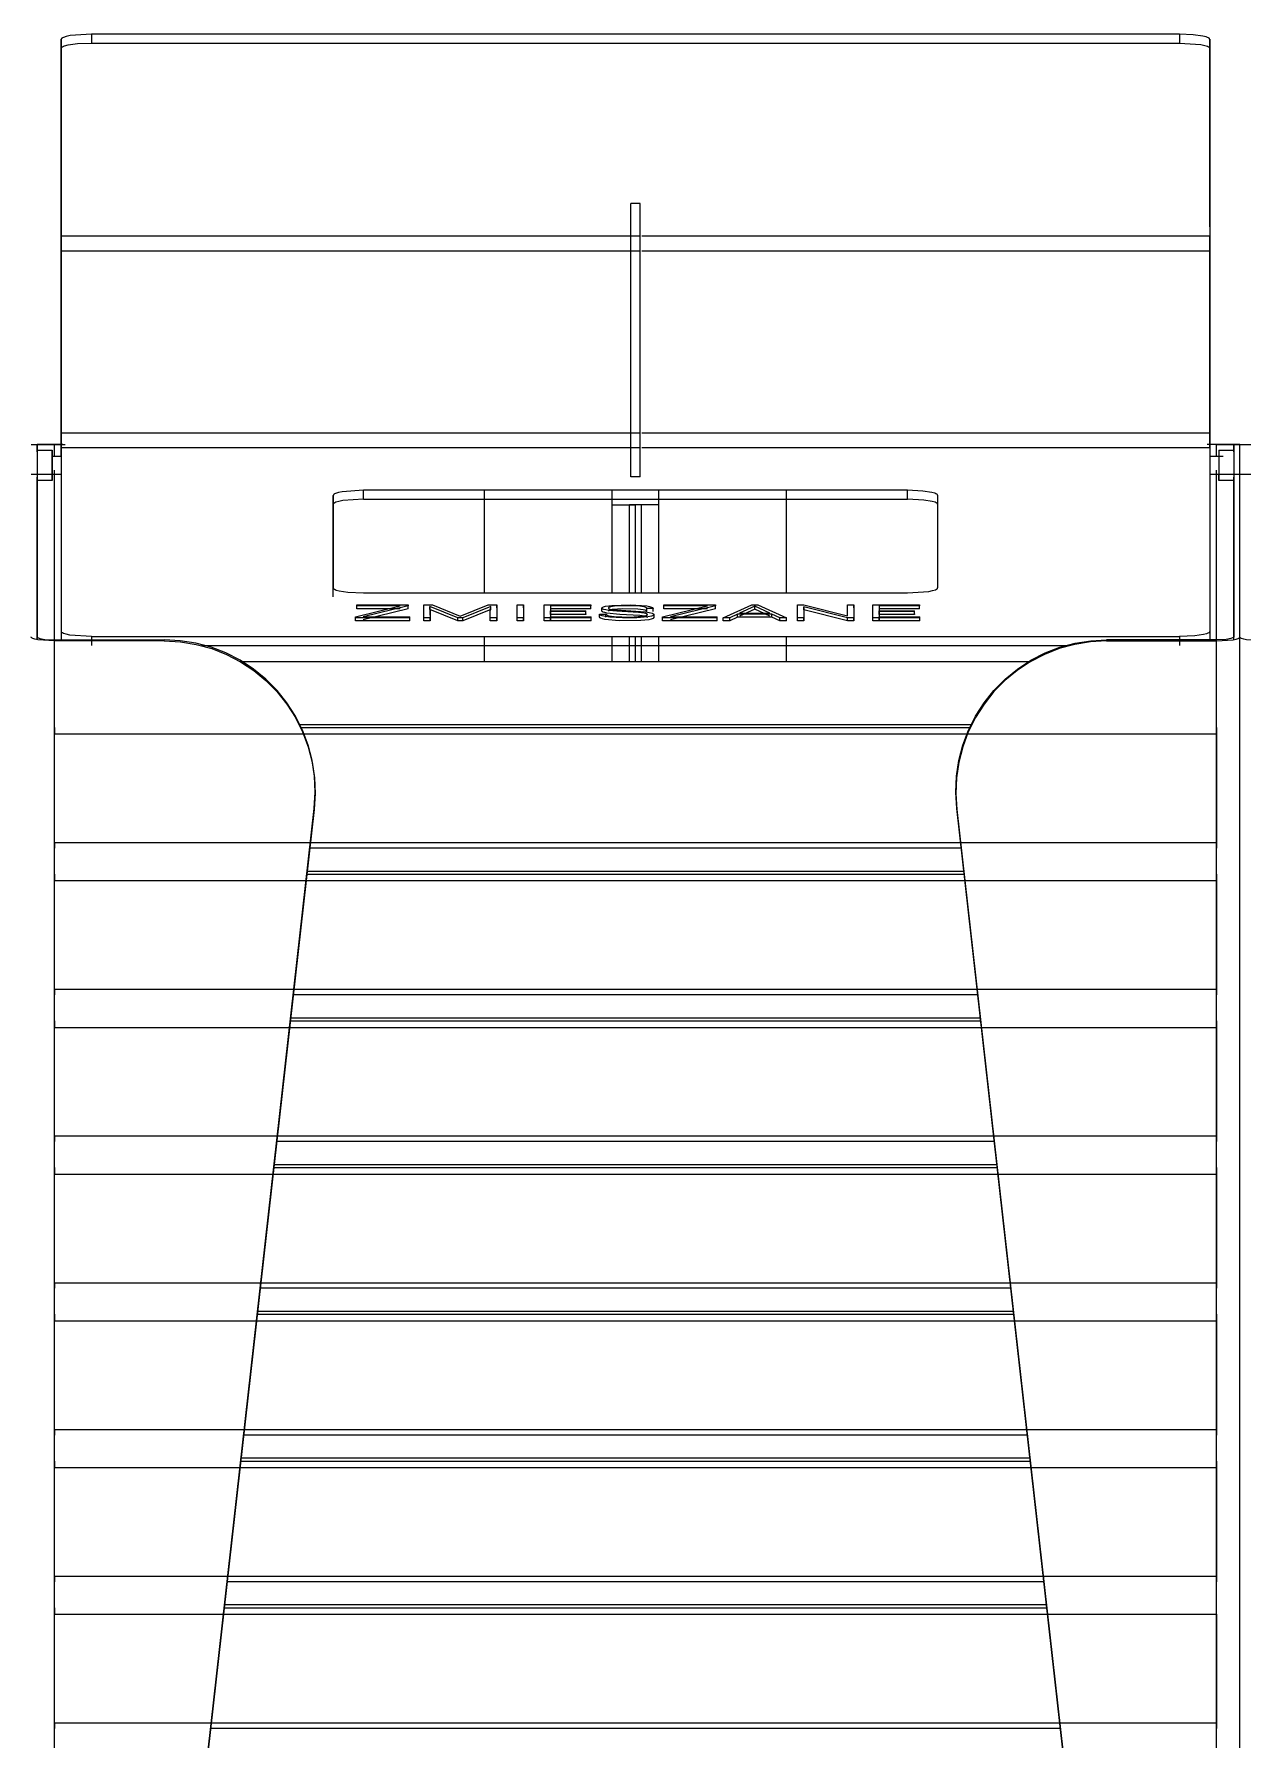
# Model space of a CAD drawing. Header units: millimetres. Extents: x 10366 to 23682, y 24552 to 29690.
# Drawn here: x 22476 to 22876, y 27637 to 28202 of the extents above; entities that cross this region are included whole.
import ezdxf

# ---------------------------------------------------------------- set-up
doc = ezdxf.new("R2010")
doc.units = ezdxf.units.MM
doc.header["$LTSCALE"] = 3
doc.layers.add('DomyÅ›lny', color=7, linetype='Continuous')

msp = doc.modelspace()

# ---------------------------------------------------------------- linework, layer by layer
at = {"layer": 'DomyÅ›lny'}
for p, q in [((22485.1, 28137.79), (22485.1, 28199.84)), ((22485.1, 28199.84), (22485.1, 28196.88)), ((22485.1, 28196.88), (22485.1, 28134.83)), ((22855.1, 28201.53), (22495.1, 28201.53)), ((22495.1, 28201.53), (22495.1, 28198.57)), ((22495.1, 28198.57), (22855.1, 28198.57)), ((22855.1, 28201.53), (22855.1, 28198.57)), ((22865.1, 28137.79), (22865.1, 28199.84)), ((22865.1, 28199.84), (22865.1, 28196.88)), ((22865.1, 28196.88), (22865.1, 28134.83)), ((22676.6, 28145.5), (22673.6, 28145.5)), ((22673.6, 28055.09), (22673.6, 28145.5)), ((22673.6, 28136.03), (22673.6, 28145.5)), ((22676.6, 28055.09), (22676.6, 28145.5)), ((22676.6, 28136.03), (22676.6, 28145.5)), ((22485.1, 28134.83), (22676.6, 28134.83)), ((22677.21, 28134.83), (22865.1, 28134.83)), ((22485.1, 28069.71), (22485.1, 28129.88)), ((22485.1, 28129.88), (22485.1, 28069.71)), ((22485.1, 28129.88), (22676.6, 28129.88)), ((22677.21, 28129.88), (22865.1, 28129.88)), ((22865.1, 28069.71), (22865.1, 28129.88)), ((22865.1, 28129.88), (22865.1, 28069.71)), ((22485.1, 28069.71), (22676.6, 28069.71)), ((22677.21, 28069.71), (22865.1, 28069.71)), ((22475.1, 28065.82), (22477.1, 28065.82)), ((22477.1, 28065.82), (22477.1, 28002.17)), ((22477.1, 28063.33), (22477.1, 28065.82)), ((22477.1, 28063.91), (22482.1, 28063.91)), ((22482.1, 28061.91), (22485.1, 28061.91)), ((22485.62, 28065.82), (22482.86, 28065.82)), ((22482.86, 28061.82), (22482.86, 28065.82)), ((22482.86, 28065.82), (22486.38, 28065.82)), ((22485.1, 28064.76), (22485.1, 28003.95)), ((22485.1, 28064.76), (22676.6, 28064.76)), ((22677.21, 28064.76), (22865.1, 28064.76)), ((22867.34, 28065.82), (22864.26, 28065.82)), ((22865.1, 28064.76), (22865.1, 28003.95)), ((22865.1, 28061.91), (22869.56, 28061.91)), ((22867.34, 28061.82), (22867.34, 28065.82)), ((22868.1, 28063.91), (22873.1, 28063.91)), ((22873.1, 28065.82), (22875.09, 28065.82)), ((22873.1, 28065.82), (22873.1, 28002.17)), ((22873.1, 28063.33), (22873.1, 28065.82)), ((22875.09, 28002.17), (22875.09, 28065.82)), ((22875.09, 28065.82), (22877.1, 28065.82)), ((22875.09, 28002.17), (22875.09, 28065.82)), ((22485.1, 28055.91), (22475.1, 28055.91)), ((22482.1, 28055.91), (22477.1, 28055.91)), ((22482.86, 28000.85), (22482.86, 28057.28)), ((22875.1, 28055.91), (22865.1, 28055.91)), ((22867.34, 28000.85), (22867.34, 28057.28)), ((22873.1, 28055.91), (22868.1, 28055.91)), ((22885.1, 28055.91), (22875.1, 28055.91)), ((22477.1, 28001.29), (22477.1, 28055)), ((22482.1, 28053.91), (22477.1, 28053.91)), ((22765.1, 28050.66), (22585.1, 28050.66)), ((22585.1, 28047.7), (22585.1, 28050.66)), ((22625.1, 28016.7), (22625.1, 28050.66)), ((22667.34, 28045.82), (22667.34, 28050.66)), ((22667.34, 28045.82), (22667.34, 28050.66)), ((22676.6, 28055.09), (22673.6, 28055.09)), ((22682.86, 28045.82), (22682.86, 28050.66)), ((22682.86, 28045.82), (22682.86, 28050.66)), ((22725.1, 28016.7), (22725.1, 28050.66)), ((22765.1, 28047.7), (22765.1, 28050.66)), ((22873.1, 28053.91), (22868.1, 28053.91)), ((22873.1, 28001.29), (22873.1, 28055)), ((22575.1, 28048.96), (22575.1, 28018.4)), ((22575.1, 28046), (22575.1, 28048.96)), ((22575.1, 28015.44), (22575.1, 28046)), ((22585.1, 28047.7), (22765.1, 28047.7)), ((22667.34, 28016.7), (22667.34, 28045.82)), ((22675.1, 28045.82), (22673.1, 28045.82)), ((22673.1, 28016.7), (22673.1, 28045.82)), ((22675.1, 28016.7), (22675.1, 28045.82)), ((22677.1, 28045.82), (22675.1, 28045.82)), ((22675.1, 28016.7), (22675.1, 28045.82)), ((22677.1, 28016.7), (22677.1, 28045.82)), ((22682.86, 28016.7), (22682.86, 28045.82)), ((22775.1, 28018.4), (22775.1, 28048.96)), ((22775.1, 28046), (22775.1, 28048.96)), ((22585.1, 28016.7), (22765.1, 28016.7)), ((22582.44, 28008.78), (22597.27, 28012.43)), ((22582.88, 28012.43), (22582.88, 28012.74)), ((22582.88, 28012.74), (22599.88, 28012.74)), ((22582.88, 28011.75), (22582.88, 28012.74)), ((22597.27, 28012.43), (22582.88, 28012.43)), ((22582.88, 28011.45), (22582.88, 28012.43)), ((22597.27, 28011.45), (22582.88, 28011.45)), ((22599.88, 28012.48), (22585, 28008.81)), ((22599.88, 28011.5), (22585, 28007.82)), ((22599.88, 28012.74), (22599.88, 28012.48)), ((22599.88, 28011.75), (22599.88, 28012.74)), ((22599.88, 28011.5), (22599.88, 28012.48)), ((22605.09, 28008.51), (22605.09, 28012.74)), ((22605.09, 28012.74), (22607.88, 28012.74)), ((22605.09, 28011.75), (22605.09, 28012.74)), ((22605.09, 28007.52), (22605.09, 28011.75)), ((22616.3, 28008.51), (22607.03, 28012.23)), ((22607.03, 28012.23), (22607.2, 28010.36)), ((22607.03, 28011.24), (22607.03, 28012.23)), ((22616.3, 28007.52), (22607.03, 28011.24)), ((22607.03, 28011.24), (22607.2, 28009.38)), ((22607.2, 28010.36), (22607.2, 28008.51)), ((22607.2, 28009.38), (22607.2, 28010.36)), ((22607.88, 28012.74), (22617.11, 28009)), ((22617.11, 28009), (22626.36, 28012.74)), ((22627.24, 28012.24), (22617.93, 28008.51)), ((22627.24, 28011.25), (22617.93, 28007.52)), ((22626.36, 28012.74), (22629.18, 28012.74)), ((22627.06, 28010.35), (22627.24, 28012.24)), ((22627.06, 28009.36), (22627.06, 28010.35)), ((22627.06, 28008.51), (22627.06, 28010.35)), ((22627.24, 28011.25), (22627.24, 28012.24)), ((22629.18, 28012.74), (22629.18, 28008.51)), ((22629.18, 28011.75), (22629.18, 28012.74)), ((22629.18, 28011.75), (22629.18, 28007.52)), ((22635.98, 28011.75), (22635.98, 28012.74)), ((22635.98, 28008.51), (22635.98, 28012.74)), ((22635.98, 28012.74), (22638.09, 28012.74)), ((22635.98, 28007.52), (22635.98, 28011.75)), ((22638.09, 28012.74), (22638.09, 28008.51)), ((22638.09, 28011.75), (22638.09, 28012.74)), ((22638.09, 28011.75), (22638.09, 28007.52)), ((22644.87, 28008.51), (22644.87, 28012.74)), ((22644.87, 28012.74), (22660.34, 28012.74)), ((22644.87, 28011.75), (22644.87, 28012.74)), ((22644.87, 28007.52), (22644.87, 28011.75)), ((22660.34, 28012.43), (22646.98, 28012.43)), ((22646.98, 28012.43), (22646.98, 28010.84)), ((22660.34, 28011.45), (22646.98, 28011.45)), ((22646.98, 28010.84), (22658.67, 28010.84)), ((22646.98, 28009.85), (22646.98, 28010.84)), ((22658.67, 28010.54), (22646.98, 28010.54)), ((22646.98, 28010.54), (22646.98, 28008.81)), ((22646.98, 28009.55), (22646.98, 28010.54)), ((22658.67, 28009.85), (22658.67, 28010.84)), ((22658.67, 28009.55), (22658.67, 28010.54)), ((22660.34, 28012.74), (22660.34, 28012.43)), ((22660.34, 28011.75), (22660.34, 28012.74)), ((22660.34, 28011.45), (22660.34, 28012.43)), ((22664.01, 28010.72), (22664.01, 28011.71)), ((22681, 28011.53), (22678.87, 28011.53)), ((22678.87, 28010.55), (22678.87, 28011.53)), ((22681, 28010.55), (22681, 28011.53)), ((22684.09, 28008.78), (22698.92, 28012.43)), ((22684.53, 28012.43), (22684.53, 28012.74)), ((22684.53, 28012.74), (22701.53, 28012.74)), ((22684.53, 28011.75), (22684.53, 28012.74)), ((22698.92, 28012.43), (22684.53, 28012.43)), ((22684.53, 28011.45), (22684.53, 28012.43)), ((22698.92, 28011.45), (22684.53, 28011.45)), ((22701.53, 28012.48), (22686.65, 28008.81)), ((22701.53, 28011.5), (22686.65, 28007.82)), ((22701.53, 28012.74), (22701.53, 28012.48)), ((22701.53, 28011.75), (22701.53, 28012.74)), ((22701.53, 28011.5), (22701.53, 28012.48)), ((22704.09, 28008.51), (22713.55, 28012.74)), ((22714.55, 28012.3), (22709.53, 28010)), ((22714.55, 28011.32), (22709.53, 28009.01)), ((22713.55, 28012.74), (22715.56, 28012.74)), ((22719.56, 28010), (22714.55, 28012.3)), ((22714.55, 28011.32), (22714.55, 28012.3)), ((22719.56, 28009.01), (22714.55, 28011.32)), ((22715.56, 28012.74), (22725.02, 28008.51)), ((22728.7, 28011.75), (22728.7, 28012.74)), ((22728.7, 28012.74), (22730.82, 28012.74)), ((22728.7, 28008.51), (22728.7, 28012.74)), ((22728.7, 28007.52), (22728.7, 28011.75)), ((22730.82, 28012.74), (22745.21, 28009.11)), ((22745.2, 28008.51), (22730.82, 28012.13)), ((22730.82, 28012.13), (22730.82, 28008.51)), ((22730.82, 28011.14), (22730.82, 28012.13)), ((22745.2, 28007.52), (22730.82, 28011.14)), ((22730.82, 28011.14), (22730.82, 28007.52)), ((22745.21, 28012.74), (22747.31, 28012.74)), ((22745.21, 28009.11), (22745.21, 28012.74)), ((22745.21, 28011.75), (22745.21, 28012.74)), ((22747.31, 28012.74), (22747.31, 28008.51)), ((22747.31, 28011.75), (22747.31, 28012.74)), ((22747.31, 28011.75), (22747.31, 28007.52)), ((22753.66, 28008.51), (22753.66, 28012.74)), ((22753.66, 28012.74), (22769.13, 28012.74)), ((22753.66, 28011.75), (22753.66, 28012.74)), ((22753.66, 28007.52), (22753.66, 28011.75)), ((22769.13, 28012.43), (22755.77, 28012.43)), ((22755.77, 28012.43), (22755.77, 28010.84)), ((22769.13, 28011.45), (22755.77, 28011.45)), ((22755.77, 28010.84), (22767.47, 28010.84)), ((22755.77, 28009.85), (22755.77, 28010.84)), ((22767.47, 28010.54), (22755.77, 28010.54)), ((22755.77, 28010.54), (22755.77, 28008.81)), ((22755.77, 28009.55), (22755.77, 28010.54)), ((22767.47, 28009.85), (22767.47, 28010.84)), ((22767.47, 28009.55), (22767.47, 28010.54)), ((22769.13, 28012.74), (22769.13, 28012.43)), ((22769.13, 28011.75), (22769.13, 28012.74)), ((22769.13, 28011.45), (22769.13, 28012.43)), ((22582.44, 28007.79), (22582.44, 28008.78)), ((22600.43, 28008.51), (22582.44, 28008.51)), ((22582.44, 28007.52), (22582.44, 28008.51)), ((22600.43, 28007.52), (22582.44, 28007.52)), ((22585, 28008.81), (22600.43, 28008.81)), ((22600.43, 28007.82), (22600.43, 28008.81)), ((22600.43, 28007.52), (22600.43, 28008.51)), ((22607.2, 28008.51), (22605.09, 28008.51)), ((22605.09, 28007.52), (22605.09, 28008.51)), ((22607.2, 28007.52), (22605.09, 28007.52)), ((22607.2, 28009.38), (22607.2, 28007.52)), ((22607.2, 28007.52), (22607.2, 28008.51)), ((22617.93, 28008.51), (22616.3, 28008.51)), ((22616.3, 28007.52), (22616.3, 28008.51)), ((22617.93, 28007.52), (22616.3, 28007.52)), ((22617.93, 28007.52), (22617.93, 28008.51)), ((22627.06, 28007.52), (22627.06, 28009.36)), ((22627.06, 28007.52), (22627.06, 28008.51)), ((22629.18, 28008.51), (22627.06, 28008.51)), ((22629.18, 28007.52), (22627.06, 28007.52)), ((22629.18, 28007.52), (22629.18, 28008.51)), ((22635.98, 28007.52), (22635.98, 28008.51)), ((22638.09, 28008.51), (22635.98, 28008.51)), ((22638.09, 28007.52), (22635.98, 28007.52)), ((22638.09, 28007.52), (22638.09, 28008.51)), ((22660.43, 28008.51), (22644.87, 28008.51)), ((22644.87, 28007.52), (22644.87, 28008.51)), ((22660.43, 28007.52), (22644.87, 28007.52)), ((22658.67, 28009.55), (22646.98, 28009.55)), ((22646.98, 28009.55), (22646.98, 28007.82)), ((22646.98, 28008.81), (22660.43, 28008.81)), ((22646.98, 28007.82), (22646.98, 28008.81)), ((22658.67, 28009.85), (22658.67, 28009.55)), ((22660.43, 28007.82), (22660.43, 28008.81)), ((22660.43, 28007.52), (22660.43, 28008.51)), ((22663.22, 28009.72), (22665.34, 28009.72)), ((22663.22, 28008.73), (22663.22, 28009.72)), ((22665.34, 28008.73), (22665.34, 28009.72)), ((22681.15, 28009.55), (22681.15, 28008.57)), ((22684.09, 28007.79), (22684.09, 28008.78)), ((22702.08, 28008.51), (22684.09, 28008.51)), ((22684.09, 28007.52), (22684.09, 28008.51)), ((22702.08, 28007.52), (22684.09, 28007.52)), ((22686.65, 28008.81), (22702.08, 28008.81)), ((22702.08, 28007.82), (22702.08, 28008.81)), ((22702.08, 28007.52), (22702.08, 28008.51)), ((22706.31, 28008.51), (22704.09, 28008.51)), ((22704.09, 28007.52), (22704.09, 28008.51)), ((22706.31, 28007.52), (22704.09, 28007.52)), ((22708.88, 28009.69), (22706.31, 28008.51)), ((22708.88, 28008.71), (22706.31, 28007.52)), ((22706.31, 28007.52), (22706.31, 28008.51)), ((22720.23, 28009.69), (22708.88, 28009.69)), ((22708.88, 28008.71), (22708.88, 28009.69)), ((22720.23, 28008.71), (22708.88, 28008.71)), ((22709.53, 28010), (22719.56, 28010)), ((22722.82, 28008.51), (22720.23, 28009.69)), ((22720.23, 28008.71), (22720.23, 28009.69)), ((22722.82, 28007.52), (22720.23, 28008.71)), ((22725.02, 28008.51), (22722.82, 28008.51)), ((22722.82, 28007.52), (22722.82, 28008.51)), ((22725.02, 28007.52), (22722.82, 28007.52)), ((22725.02, 28007.52), (22725.02, 28008.51)), ((22730.82, 28008.51), (22728.7, 28008.51)), ((22728.7, 28007.52), (22728.7, 28008.51)), ((22730.82, 28007.52), (22728.7, 28007.52)), ((22730.82, 28007.52), (22730.82, 28008.51)), ((22747.31, 28008.51), (22745.2, 28008.51)), ((22745.2, 28007.52), (22745.2, 28008.51)), ((22747.31, 28007.52), (22745.2, 28007.52)), ((22747.31, 28007.52), (22747.31, 28008.51)), ((22769.22, 28008.51), (22753.66, 28008.51)), ((22753.66, 28007.52), (22753.66, 28008.51)), ((22769.22, 28007.52), (22753.66, 28007.52)), ((22767.47, 28009.55), (22755.77, 28009.55)), ((22755.77, 28009.55), (22755.77, 28007.82)), ((22755.77, 28008.81), (22769.22, 28008.81)), ((22755.77, 28007.82), (22755.77, 28008.81)), ((22767.47, 28009.85), (22767.47, 28009.55)), ((22769.22, 28007.82), (22769.22, 28008.81)), ((22769.22, 28007.52), (22769.22, 28008.51)), ((22482.86, 28001.19), (22519.22, 28001.19)), ((22519.18, 28000.85), (22482.86, 28000.85)), ((22482.86, 27292.06), (22482.86, 28000.85)), ((22485.1, 28003.95), (22485.1, 28001)), ((22495.1, 28002.26), (22495.1, 27999.3)), ((22495.1, 28002.26), (22855.1, 28002.26)), ((22531.5, 27999.3), (22818.69, 27999.3)), ((22625.1, 27994.06), (22625.1, 28002.26)), ((22667.34, 27994.06), (22667.34, 28002.26)), ((22673.1, 27994.06), (22673.1, 28002.26)), ((22675.1, 27994.06), (22675.1, 28002.26)), ((22675.1, 27994.06), (22675.1, 28002.26)), ((22677.1, 27994.06), (22677.1, 28002.26)), ((22682.86, 27994.06), (22682.86, 28002.26)), ((22725.1, 27994.06), (22725.1, 28002.26)), ((22867.34, 28001.19), (22830.97, 28001.19)), ((22831.01, 28000.85), (22867.34, 28000.85)), ((22855.1, 28002.26), (22855.1, 27999.3)), ((22865.1, 28003.95), (22865.1, 28001)), ((22867.34, 27292.06), (22867.34, 28000.85)), ((22875.09, 27292.06), (22875.09, 28002.17)), ((22875.09, 27292.06), (22875.09, 28002.17)), ((22544.29, 27994.06), (22805.9, 27994.06)), ((22544.29, 27994.06), (22805.9, 27994.06)), ((22563.79, 27973.24), (22786.4, 27973.24)), ((22563.79, 27973.23), (22786.4, 27973.23)), ((22564.3, 27972.2), (22785.89, 27972.2)), ((22482.85, 27934.15), (22482.85, 27970.07)), ((22482.85, 27970.07), (22867.34, 27970.07)), ((22867.34, 27970.07), (22867.34, 27934.15)), ((22496.1, 27300.94), (22568.81, 27945.47)), ((22568.77, 27945.13), (22496.1, 27300.94)), ((22568.77, 27945.13), (22568.81, 27945.47)), ((22854.09, 27300.94), (22781.38, 27945.47)), ((22781.42, 27945.13), (22781.38, 27945.47)), ((22781.42, 27945.13), (22854.09, 27300.94)), ((22482.85, 27934.15), (22867.34, 27934.15)), ((22782.87, 27932.28), (22567.32, 27932.28)), ((22482.85, 27885.63), (22482.85, 27921.55)), ((22482.85, 27921.55), (22867.34, 27921.55)), ((22566.35, 27923.68), (22783.84, 27923.68)), ((22566.47, 27924.72), (22783.72, 27924.72)), ((22566.47, 27924.71), (22783.72, 27924.71)), ((22867.34, 27921.55), (22867.34, 27885.63)), ((22482.85, 27885.63), (22867.34, 27885.63)), ((22788.34, 27883.76), (22561.85, 27883.76)), ((22560.88, 27875.16), (22789.31, 27875.16)), ((22560.99, 27876.2), (22789.2, 27876.2)), ((22560.99, 27876.19), (22789.2, 27876.19)), ((22482.85, 27837.11), (22482.85, 27873.03)), ((22482.85, 27873.03), (22867.34, 27873.03)), ((22867.34, 27873.03), (22867.34, 27837.11)), ((22482.85, 27837.11), (22867.34, 27837.11)), ((22793.82, 27835.24), (22556.37, 27835.24)), ((22482.85, 27788.59), (22482.85, 27824.51)), ((22482.85, 27824.51), (22867.34, 27824.51)), ((22555.4, 27826.64), (22794.79, 27826.64)), ((22555.52, 27827.68), (22794.67, 27827.68)), ((22555.52, 27827.67), (22794.67, 27827.67)), ((22867.34, 27824.51), (22867.34, 27788.59)), ((22482.85, 27788.59), (22867.34, 27788.59)), ((22799.29, 27786.72), (22550.9, 27786.72)), ((22550.05, 27779.16), (22800.14, 27779.16)), ((22550.05, 27779.15), (22800.14, 27779.15)), ((22482.85, 27740.07), (22482.85, 27775.99)), ((22482.85, 27775.99), (22867.34, 27775.99)), ((22549.93, 27778.12), (22800.26, 27778.12)), ((22867.34, 27775.99), (22867.34, 27740.07)), ((22482.85, 27740.07), (22867.34, 27740.07)), ((22804.76, 27738.2), (22545.43, 27738.2)), ((22544.46, 27729.6), (22805.73, 27729.6)), ((22544.57, 27730.64), (22805.62, 27730.64)), ((22544.57, 27730.63), (22805.62, 27730.63)), ((22482.85, 27691.55), (22482.85, 27727.47)), ((22482.85, 27727.47), (22867.34, 27727.47)), ((22867.34, 27727.47), (22867.34, 27691.55)), ((22482.85, 27691.55), (22867.34, 27691.55)), ((22810.24, 27689.68), (22539.95, 27689.68)), ((22482.85, 27643.03), (22482.85, 27678.95)), ((22482.85, 27678.95), (22867.34, 27678.95)), ((22538.98, 27681.08), (22811.21, 27681.08)), ((22539.1, 27682.12), (22811.09, 27682.12)), ((22539.1, 27682.11), (22811.09, 27682.11)), ((22867.34, 27678.95), (22867.34, 27643.03)), ((22482.85, 27643.03), (22867.34, 27643.03)), ((22815.71, 27641.16), (22534.48, 27641.16))]:
    msp.add_line(p, q, dxfattribs=at)
for points in [[(22495.1, 28201.53, 0), (22488.02, 28201.03, 0), (22486.73, 28200.76, 0), (22485.8, 28200.46, 0), (22485.48, 28200.3, 0), (22485.36, 28200.22, 0), (22485.26, 28200.14, 0), (22485.19, 28200.07, 0), (22485.16, 28200.03, 0), (22485.14, 28199.99, 0), (22485.12, 28199.95, 0), (22485.1, 28199.91, 0), (22485.1, 28199.87, 0), (22485.1, 28199.84, 0)], [(22485.1, 28196.88, 0), (22485.1, 28196.92, 0), (22485.1, 28196.95, 0), (22485.12, 28196.99, 0), (22485.14, 28197.03, 0), (22485.16, 28197.07, 0), (22485.19, 28197.11, 0), (22485.26, 28197.19, 0), (22485.36, 28197.27, 0), (22485.48, 28197.35, 0), (22485.8, 28197.5, 0), (22486.21, 28197.66, 0), (22487.33, 28197.95, 0), (22490.5, 28198.38, 0), (22495.1, 28198.57, 0)], [(22865.1, 28199.84, 0), (22865.09, 28199.87, 0), (22865.09, 28199.91, 0), (22865.07, 28199.95, 0), (22865.05, 28199.99, 0), (22865.03, 28200.03, 0), (22865, 28200.07, 0), (22864.93, 28200.14, 0), (22864.83, 28200.22, 0), (22864.71, 28200.3, 0), (22864.39, 28200.46, 0), (22863.98, 28200.61, 0), (22862.86, 28200.9, 0), (22859.69, 28201.34, 0), (22855.1, 28201.53, 0)], [(22855.1, 28198.57, 0), (22862.17, 28198.08, 0), (22863.46, 28197.81, 0), (22864.39, 28197.5, 0), (22864.71, 28197.35, 0), (22864.83, 28197.27, 0), (22864.93, 28197.19, 0), (22865, 28197.11, 0), (22865.03, 28197.07, 0), (22865.05, 28197.03, 0), (22865.07, 28196.99, 0), (22865.09, 28196.95, 0), (22865.09, 28196.92, 0), (22865.1, 28196.88, 0)], [(22485.1, 28129.88, 0), (22485.1, 28137.79, 0)], [(22485.1, 28134.83, 0), (22485.1, 28134.62, 0), (22485.1, 28133.76, 0), (22485.1, 28129.88, 0)], [(22865.1, 28137.79, 0), (22865.1, 28137.45, 0), (22865.1, 28136.08, 0), (22865.1, 28129.88, 0)], [(22865.1, 28129.88, 0), (22865.1, 28134.83, 0)], [(22485.1, 28061.81, 0), (22485.1, 28062.14, 0), (22485.1, 28063.52, 0), (22485.1, 28069.71, 0)], [(22485.1, 28069.71, 0), (22485.1, 28064.76, 0)], [(22865.1, 28069.71, 0), (22865.1, 28061.81, 0)], [(22865.1, 28064.76, 0), (22865.1, 28064.97, 0), (22865.1, 28065.83, 0), (22865.1, 28069.71, 0)], [(22475.1, 28065.82, 0), (22475.1, 28065.82, 0), (22475.1, 28065.82, 0), (22475.1, 28065.82, 0), (22475.1, 28065.82, 0), (22475.1, 28065.82, 0), (22475.1, 28065.82, 0), (22475.1, 28065.82, 0), (22475.1, 28065.82, 0), (22475.1, 28065.82, 0), (22475.1, 28065.82, 0), (22475.11, 28065.82, 0), (22475.16, 28065.82, 0), (22475.67, 28065.82, 0), (22478.06, 28065.82, 0), (22482.86, 28065.82, 0)], [(22482.86, 28065.82, 0), (22477.1, 28065.82, 0)], [(22482.1, 28061.91, 0), (22482.1, 28061.91, 0), (22482.1, 28061.91, 0), (22482.1, 28061.91, 0), (22482.1, 28061.91, 0), (22482.1, 28061.91, 0), (22482.1, 28061.91, 0), (22482.1, 28061.91, 0), (22482.1, 28061.91, 0), (22482.1, 28061.91, 0), (22482.1, 28061.91, 0), (22482.1, 28061.91, 0), (22482.1, 28061.9, 0), (22482.1, 28061.89, 0), (22482.1, 28061.82, 0), (22482.1, 28061.54, 0), (22482.1, 28055.91, 0)], [(22875.09, 28065.82, 0), (22875.09, 28065.82, 0), (22875.09, 28065.82, 0), (22875.09, 28065.82, 0), (22875.09, 28065.82, 0), (22875.09, 28065.82, 0), (22875.09, 28065.82, 0), (22875.09, 28065.82, 0), (22875.09, 28065.82, 0), (22875.09, 28065.82, 0), (22875.09, 28065.82, 0), (22875.08, 28065.82, 0), (22875.03, 28065.82, 0), (22874.52, 28065.82, 0), (22872.13, 28065.82, 0), (22867.34, 28065.82, 0)], [(22867.34, 28065.82, 0), (22873.1, 28065.82, 0)], [(22868.1, 28063.91, 0), (22868.1, 28063.91, 0), (22868.1, 28063.91, 0), (22868.1, 28063.91, 0), (22868.1, 28063.91, 0), (22868.1, 28063.91, 0), (22868.1, 28063.91, 0), (22868.1, 28063.91, 0), (22868.1, 28063.91, 0), (22868.1, 28063.91, 0), (22868.1, 28063.91, 0), (22868.1, 28063.91, 0), (22868.1, 28063.89, 0), (22868.1, 28063.85, 0), (22868.1, 28063.66, 0), (22868.1, 28062.86, 0), (22868.1, 28056.91, 0), (22868.1, 28053.94, 0), (22868.1, 28053.91, 0), (22868.1, 28053.91, 0), (22868.1, 28053.91, 0), (22868.1, 28053.91, 0), (22868.1, 28053.91, 0), (22868.1, 28053.91, 0), (22868.1, 28053.91, 0), (22868.1, 28053.91, 0), (22868.1, 28053.91, 0), (22868.1, 28053.91, 0), (22868.1, 28053.91, 0), (22868.1, 28053.91, 0), (22868.1, 28053.91, 0), (22868.1, 28053.91, 0), (22868.1, 28053.91, 0), (22868.1, 28053.91, 0), (22868.1, 28053.91, 0), (22868.1, 28053.91, 0), (22868.1, 28053.91, 0), (22868.1, 28053.92, 0), (22868.1, 28053.97, 0), (22868.1, 28054.16, 0), (22868.1, 28055.91, 0)], [(22868.1, 28061.91, 0), (22868.1, 28061.91, 0), (22868.1, 28061.91, 0), (22868.1, 28061.91, 0), (22868.1, 28061.91, 0), (22868.1, 28061.91, 0), (22868.1, 28061.91, 0), (22868.1, 28061.91, 0), (22868.1, 28061.91, 0), (22868.1, 28061.91, 0), (22868.1, 28061.91, 0), (22868.1, 28061.91, 0), (22868.1, 28061.9, 0), (22868.1, 28061.89, 0), (22868.1, 28061.82, 0), (22868.1, 28061.54, 0), (22868.1, 28055.91, 0)], [(22875.09, 28065.82, 0), (22875.09, 28065.82, 0), (22875.09, 28065.82, 0), (22875.09, 28065.82, 0), (22875.09, 28065.82, 0), (22875.09, 28065.82, 0), (22875.09, 28065.82, 0), (22875.09, 28065.82, 0), (22875.09, 28065.82, 0), (22875.1, 28065.82, 0), (22875.1, 28065.82, 0), (22875.11, 28065.82, 0), (22875.16, 28065.82, 0), (22875.67, 28065.82, 0), (22878.06, 28065.82, 0), (22882.86, 28065.82, 0)], [(22585.1, 28050.66, 0), (22578.02, 28050.16, 0), (22576.78, 28049.9, 0), (22575.86, 28049.61, 0), (22575.53, 28049.45, 0), (22575.4, 28049.37, 0), (22575.29, 28049.29, 0), (22575.2, 28049.21, 0), (22575.17, 28049.17, 0), (22575.14, 28049.12, 0), (22575.12, 28049.08, 0), (22575.11, 28049.04, 0), (22575.1, 28049, 0), (22575.1, 28048.96, 0)], [(22775.1, 28048.96, 0), (22775.09, 28049, 0), (22775.08, 28049.04, 0), (22775.07, 28049.08, 0), (22775.05, 28049.12, 0), (22775.02, 28049.17, 0), (22774.99, 28049.21, 0), (22774.9, 28049.29, 0), (22774.8, 28049.37, 0), (22774.51, 28049.53, 0), (22774.13, 28049.68, 0), (22773.12, 28049.97, 0), (22770.23, 28050.41, 0), (22765.1, 28050.66, 0)], [(22585.1, 28047.7, 0), (22578.3, 28047.25, 0), (22576.96, 28046.99, 0), (22575.94, 28046.68, 0), (22575.58, 28046.52, 0), (22575.43, 28046.44, 0), (22575.31, 28046.35, 0), (22575.22, 28046.27, 0), (22575.18, 28046.22, 0), (22575.15, 28046.18, 0), (22575.13, 28046.13, 0), (22575.11, 28046.09, 0), (22575.1, 28046.05, 0), (22575.1, 28046, 0)], [(22667.34, 28045.82, 0), (22675.1, 28045.82, 0)], [(22667.34, 28045.82, 0), (22673.1, 28045.82, 0)], [(22682.86, 28045.82, 0), (22675.1, 28045.82, 0)], [(22682.86, 28045.82, 0), (22677.1, 28045.82, 0)], [(22775.1, 28046, 0), (22775.09, 28046.04, 0), (22775.08, 28046.08, 0), (22775.07, 28046.12, 0), (22775.05, 28046.16, 0), (22775.03, 28046.2, 0), (22775, 28046.24, 0), (22774.92, 28046.31, 0), (22774.82, 28046.39, 0), (22774.57, 28046.55, 0), (22774.22, 28046.69, 0), (22773.28, 28046.98, 0), (22770.53, 28047.43, 0), (22765.1, 28047.7, 0)], [(22575.1, 28018.4, 0), (22575.1, 28018.36, 0), (22575.11, 28018.32, 0), (22575.12, 28018.27, 0), (22575.14, 28018.23, 0), (22575.17, 28018.19, 0), (22575.2, 28018.15, 0), (22575.29, 28018.07, 0), (22575.4, 28017.99, 0), (22575.68, 28017.83, 0), (22576.06, 28017.67, 0), (22577.07, 28017.39, 0), (22579.96, 28016.94, 0), (22585.1, 28016.7, 0)], [(22765.1, 28016.7, 0), (22772.17, 28017.2, 0), (22773.41, 28017.46, 0), (22774.33, 28017.75, 0), (22774.66, 28017.91, 0), (22774.79, 28017.99, 0), (22774.9, 28018.07, 0), (22774.99, 28018.15, 0), (22775.02, 28018.19, 0), (22775.05, 28018.23, 0), (22775.07, 28018.27, 0), (22775.08, 28018.32, 0), (22775.09, 28018.36, 0), (22775.1, 28018.4, 0)], [(22678.87, 28011.53, 0), (22678.87, 28011.56, 0), (22678.86, 28011.58, 0), (22678.86, 28011.6, 0), (22678.85, 28011.62, 0), (22678.84, 28011.64, 0), (22678.81, 28011.68, 0), (22678.77, 28011.73, 0), (22678.72, 28011.77, 0), (22678.67, 28011.81, 0), (22678.53, 28011.88, 0), (22678.35, 28011.95, 0), (22677.87, 28012.09, 0), (22676.49, 28012.31, 0), (22672.42, 28012.49, 0), (22668.12, 28012.31, 0), (22666.79, 28012.09, 0), (22666.57, 28012.03, 0), (22666.4, 28011.96, 0), (22666.27, 28011.89, 0), (22666.22, 28011.85, 0), (22666.19, 28011.82, 0), (22666.17, 28011.8, 0), (22666.16, 28011.78, 0), (22666.15, 28011.76, 0), (22666.15, 28011.74, 0), (22666.14, 28011.72, 0), (22666.14, 28011.7, 0), (22666.15, 28011.68, 0), (22666.15, 28011.66, 0), (22666.16, 28011.64, 0), (22666.17, 28011.62, 0), (22666.19, 28011.61, 0), (22666.2, 28011.59, 0), (22666.25, 28011.55, 0), (22666.3, 28011.52, 0), (22666.44, 28011.45, 0), (22666.62, 28011.39, 0), (22667.13, 28011.27, 0), (22668.7, 28011.07, 0), (22678.39, 28010.43, 0), (22679.68, 28010.23, 0), (22680.57, 28010.01, 0), (22680.86, 28009.89, 0), (22680.97, 28009.82, 0), (22681.06, 28009.75, 0), (22681.09, 28009.72, 0), (22681.11, 28009.68, 0), (22681.13, 28009.65, 0), (22681.14, 28009.61, 0), (22681.15, 28009.57, 0), (22681.15, 28009.55, 0), (22681.15, 28009.53, 0), (22681.15, 28009.51, 0), (22681.14, 28009.49, 0), (22681.13, 28009.47, 0), (22681.11, 28009.43, 0), (22681.08, 28009.39, 0), (22681.05, 28009.35, 0), (22681, 28009.31, 0), (22680.89, 28009.24, 0), (22680.74, 28009.17, 0), (22680.35, 28009.04, 0), (22679.17, 28008.8, 0), (22675.54, 28008.5, 0), (22670.81, 28008.47, 0), (22666.61, 28008.7, 0), (22665.15, 28008.89, 0), (22664.08, 28009.13, 0), (22663.71, 28009.27, 0), (22663.56, 28009.34, 0), (22663.44, 28009.41, 0), (22663.35, 28009.48, 0), (22663.31, 28009.52, 0), (22663.28, 28009.56, 0), (22663.25, 28009.6, 0), (22663.24, 28009.64, 0), (22663.23, 28009.68, 0), (22663.22, 28009.72, 0)], [(22679.02, 28009.55, 0), (22679.02, 28009.57, 0), (22679.01, 28009.6, 0), (22679.01, 28009.62, 0), (22678.99, 28009.64, 0), (22678.98, 28009.66, 0), (22678.96, 28009.69, 0), (22678.91, 28009.73, 0), (22678.85, 28009.77, 0), (22678.77, 28009.81, 0), (22678.57, 28009.89, 0), (22678.01, 28010.03, 0), (22676.07, 28010.26, 0), (22668.89, 28010.69, 0), (22666.33, 28010.92, 0), (22665.3, 28011.09, 0), (22664.57, 28011.28, 0), (22664.31, 28011.39, 0), (22664.22, 28011.44, 0), (22664.14, 28011.49, 0), (22664.08, 28011.55, 0), (22664.06, 28011.58, 0), (22664.04, 28011.61, 0), (22664.03, 28011.64, 0), (22664.02, 28011.67, 0), (22664.01, 28011.7, 0), (22664.02, 28011.73, 0), (22664.02, 28011.76, 0), (22664.03, 28011.79, 0), (22664.04, 28011.81, 0), (22664.06, 28011.84, 0), (22664.08, 28011.87, 0), (22664.14, 28011.92, 0), (22664.22, 28011.97, 0), (22664.31, 28012.03, 0), (22664.54, 28012.12, 0), (22665.21, 28012.3, 0), (22667.32, 28012.6, 0), (22673.44, 28012.79, 0), (22678.86, 28012.4, 0), (22679.78, 28012.22, 0), (22680.45, 28012.01, 0), (22680.69, 28011.89, 0), (22680.78, 28011.84, 0), (22680.86, 28011.78, 0), (22680.92, 28011.72, 0), (22680.94, 28011.69, 0), (22680.96, 28011.66, 0), (22680.98, 28011.63, 0), (22680.99, 28011.6, 0), (22680.99, 28011.56, 0), (22681, 28011.53, 0)], [(22679.02, 28008.56, 0), (22679.02, 28008.58, 0), (22679.02, 28008.61, 0), (22679.01, 28008.63, 0), (22679, 28008.65, 0), (22678.98, 28008.67, 0), (22678.97, 28008.69, 0), (22678.92, 28008.73, 0), (22678.87, 28008.77, 0), (22678.8, 28008.81, 0), (22678.63, 28008.89, 0), (22678.14, 28009.02, 0), (22676.5, 28009.24, 0), (22669.92, 28009.63, 0), (22665.63, 28010.04, 0), (22664.92, 28010.19, 0), (22664.42, 28010.35, 0), (22664.24, 28010.44, 0), (22664.17, 28010.48, 0), (22664.12, 28010.53, 0), (22664.07, 28010.58, 0), (22664.05, 28010.6, 0), (22664.04, 28010.62, 0), (22664.03, 28010.65, 0), (22664.02, 28010.67, 0), (22664.02, 28010.7, 0), (22664.01, 28010.72, 0)], [(22678.87, 28010.55, 0), (22678.87, 28010.57, 0), (22678.86, 28010.6, 0), (22678.85, 28010.62, 0), (22678.84, 28010.65, 0), (22678.83, 28010.67, 0), (22678.81, 28010.7, 0), (22678.77, 28010.74, 0), (22678.71, 28010.79, 0), (22678.64, 28010.83, 0), (22678.47, 28010.92, 0), (22678.25, 28011, 0), (22677.66, 28011.15, 0), (22675.93, 28011.38, 0), (22670.87, 28011.49, 0), (22667.39, 28011.23, 0), (22666.85, 28011.12, 0), (22666.46, 28011, 0), (22666.32, 28010.94, 0), (22666.27, 28010.9, 0), (22666.22, 28010.87, 0), (22666.19, 28010.83, 0), (22666.17, 28010.82, 0), (22666.16, 28010.8, 0), (22666.15, 28010.78, 0), (22666.15, 28010.76, 0), (22666.14, 28010.74, 0), (22666.14, 28010.72, 0)], [(22681.15, 28008.57, 0), (22681.15, 28008.54, 0), (22681.14, 28008.5, 0), (22681.13, 28008.47, 0), (22681.11, 28008.44, 0), (22681.09, 28008.41, 0), (22681.06, 28008.38, 0), (22680.99, 28008.32, 0), (22680.9, 28008.26, 0), (22680.66, 28008.15, 0), (22680.34, 28008.05, 0), (22679.47, 28007.86, 0), (22676.87, 28007.59, 0), (22669.74, 28007.51, 0), (22664.92, 28007.95, 0), (22664.18, 28008.12, 0), (22663.65, 28008.31, 0), (22663.46, 28008.41, 0), (22663.39, 28008.46, 0), (22663.33, 28008.51, 0), (22663.28, 28008.56, 0), (22663.27, 28008.59, 0), (22663.25, 28008.62, 0), (22663.24, 28008.65, 0), (22663.23, 28008.67, 0), (22663.23, 28008.7, 0), (22663.22, 28008.73, 0)], [(22665.34, 28009.72, 0), (22665.34, 28009.69, 0), (22665.34, 28009.66, 0), (22665.35, 28009.64, 0), (22665.36, 28009.61, 0), (22665.38, 28009.59, 0), (22665.4, 28009.57, 0), (22665.44, 28009.52, 0), (22665.5, 28009.47, 0), (22665.58, 28009.43, 0), (22665.77, 28009.34, 0), (22666.3, 28009.18, 0), (22668, 28008.93, 0), (22673.2, 28008.75, 0), (22677.44, 28008.99, 0), (22678.13, 28009.11, 0), (22678.63, 28009.24, 0), (22678.8, 28009.31, 0), (22678.87, 28009.35, 0), (22678.92, 28009.39, 0), (22678.97, 28009.42, 0), (22678.98, 28009.44, 0), (22679, 28009.46, 0), (22679.01, 28009.48, 0), (22679.02, 28009.51, 0), (22679.02, 28009.53, 0), (22679.02, 28009.55, 0)], [(22482.86, 28000.85, 0), (22477.29, 28001.25, 0), (22476.35, 28001.45, 0), (22475.66, 28001.68, 0), (22475.41, 28001.8, 0), (22475.32, 28001.86, 0), (22475.24, 28001.92, 0), (22475.18, 28001.98, 0), (22475.15, 28002.01, 0), (22475.13, 28002.04, 0), (22475.12, 28002.07, 0), (22475.1, 28002.11, 0), (22475.1, 28002.14, 0), (22475.1, 28002.17, 0)], [(22477.1, 28002.17, 0), (22477.1, 28002.15, 0), (22477.1, 28002.12, 0), (22477.11, 28002.1, 0), (22477.13, 28002.07, 0), (22477.14, 28002.05, 0), (22477.19, 28002, 0), (22477.25, 28001.95, 0), (22477.32, 28001.9, 0), (22477.51, 28001.81, 0), (22478.04, 28001.63, 0), (22479.61, 28001.36, 0), (22482.86, 28001.19, 0)], [(22495.1, 28002.26, 0), (22487.94, 28002.77, 0), (22486.72, 28003.03, 0), (22485.83, 28003.32, 0), (22485.51, 28003.47, 0), (22485.39, 28003.55, 0), (22485.28, 28003.63, 0), (22485.2, 28003.71, 0), (22485.17, 28003.75, 0), (22485.14, 28003.79, 0), (22485.12, 28003.83, 0), (22485.11, 28003.87, 0), (22485.1, 28003.91, 0), (22485.1, 28003.95, 0)], [(22519.18, 28000.85, 0), (22524.52, 28000.56, 0), (22529.76, 27999.71, 0), (22534.88, 27998.31, 0), (22539.78, 27996.39, 0), (22544.44, 27993.97, 0), (22548.79, 27991.1, 0), (22552.82, 27987.78, 0), (22556.46, 27984.08, 0), (22559.76, 27979.94, 0), (22562.61, 27975.46, 0), (22564.96, 27970.73, 0), (22566.79, 27965.79, 0), (22568.1, 27960.72, 0), (22568.86, 27955.56, 0), (22569.09, 27950.36, 0), (22568.77, 27945.13, 0)], [(22568.81, 27945.47, 0), (22569.12, 27950.8, 0), (22568.88, 27956.09, 0), (22568.08, 27961.33, 0), (22566.75, 27966.41, 0), (22564.89, 27971.32, 0), (22562.55, 27975.97, 0), (22559.74, 27980.36, 0), (22556.5, 27984.42, 0), (22552.79, 27988.18, 0), (22548.67, 27991.55, 0), (22544.25, 27994.45, 0), (22539.55, 27996.85, 0), (22534.66, 27998.74, 0), (22529.61, 28000.09, 0), (22524.46, 28000.91, 0), (22519.22, 28001.19, 0)], [(22781.38, 27945.47, 0), (22781.07, 27950.8, 0), (22781.31, 27956.09, 0), (22782.11, 27961.33, 0), (22783.45, 27966.41, 0), (22785.3, 27971.32, 0), (22787.64, 27975.97, 0), (22790.45, 27980.36, 0), (22793.69, 27984.42, 0), (22797.4, 27988.18, 0), (22801.52, 27991.55, 0), (22805.94, 27994.45, 0), (22810.64, 27996.85, 0), (22815.53, 27998.74, 0), (22820.58, 28000.09, 0), (22825.73, 28000.91, 0), (22830.97, 28001.19, 0)], [(22831.01, 28000.85, 0), (22825.67, 28000.56, 0), (22820.43, 27999.71, 0), (22815.31, 27998.31, 0), (22810.41, 27996.39, 0), (22805.75, 27993.97, 0), (22801.4, 27991.1, 0), (22797.37, 27987.78, 0), (22793.73, 27984.08, 0), (22790.43, 27979.94, 0), (22787.58, 27975.46, 0), (22785.23, 27970.73, 0), (22783.4, 27965.79, 0), (22782.09, 27960.72, 0), (22781.33, 27955.56, 0), (22781.1, 27950.36, 0), (22781.42, 27945.13, 0)], [(22865.1, 28003.95, 0), (22865.09, 28003.91, 0), (22865.08, 28003.87, 0), (22865.06, 28003.83, 0), (22865.04, 28003.78, 0), (22865.01, 28003.74, 0), (22864.98, 28003.7, 0), (22864.89, 28003.61, 0), (22864.78, 28003.53, 0), (22864.48, 28003.37, 0), (22864.09, 28003.21, 0), (22863.05, 28002.93, 0), (22860.15, 28002.49, 0), (22855.1, 28002.26, 0)], [(22867.34, 28000.85, 0), (22872.9, 28001.25, 0), (22873.84, 28001.45, 0), (22874.53, 28001.68, 0), (22874.78, 28001.8, 0), (22874.87, 28001.86, 0), (22874.95, 28001.92, 0), (22875.01, 28001.98, 0), (22875.04, 28002.01, 0), (22875.06, 28002.04, 0), (22875.07, 28002.07, 0), (22875.09, 28002.11, 0), (22875.09, 28002.14, 0), (22875.09, 28002.17, 0)], [(22873.1, 28002.17, 0), (22873.09, 28002.15, 0), (22873.09, 28002.12, 0), (22873.08, 28002.1, 0), (22873.06, 28002.07, 0), (22873.05, 28002.05, 0), (22873, 28002, 0), (22872.94, 28001.95, 0), (22872.87, 28001.9, 0), (22872.68, 28001.81, 0), (22872.15, 28001.63, 0), (22870.58, 28001.36, 0), (22867.34, 28001.19, 0)], [(22882.86, 28000.85, 0), (22877.29, 28001.25, 0), (22876.35, 28001.45, 0), (22875.66, 28001.68, 0), (22875.41, 28001.8, 0), (22875.32, 28001.86, 0), (22875.24, 28001.92, 0), (22875.18, 28001.98, 0), (22875.15, 28002.01, 0), (22875.13, 28002.04, 0), (22875.12, 28002.07, 0), (22875.1, 28002.11, 0), (22875.1, 28002.14, 0), (22875.09, 28002.17, 0)], [(22482.85, 27972.2, 0), (22482.85, 27972.17, 0), (22482.85, 27972.07, 0), (22482.85, 27971.64, 0), (22482.85, 27970.07, 0)], [(22867.34, 27972.2, 0), (22867.34, 27972.17, 0), (22867.34, 27972.07, 0), (22867.34, 27971.64, 0), (22867.34, 27970.07, 0)], [(22482.85, 27934.15, 0), (22482.85, 27932.76, 0), (22482.85, 27932.38, 0), (22482.85, 27932.29, 0), (22482.85, 27932.28, 0), (22482.85, 27932.28, 0), (22482.85, 27932.28, 0), (22482.85, 27932.28, 0), (22482.85, 27932.28, 0), (22482.85, 27932.28, 0), (22482.85, 27932.28, 0), (22482.85, 27932.28, 0), (22482.85, 27932.28, 0), (22482.85, 27932.28, 0), (22482.85, 27932.28, 0), (22482.85, 27932.28, 0), (22482.85, 27932.28, 0), (22482.85, 27932.28, 0), (22482.85, 27932.28, 0), (22482.85, 27932.28, 0), (22482.85, 27932.28, 0), (22482.85, 27932.28, 0), (22482.85, 27932.28, 0)], [(22867.34, 27934.15, 0), (22867.34, 27932.76, 0), (22867.34, 27932.38, 0), (22867.34, 27932.29, 0), (22867.34, 27932.28, 0), (22867.34, 27932.28, 0), (22867.34, 27932.28, 0), (22867.34, 27932.28, 0), (22867.34, 27932.28, 0), (22867.34, 27932.28, 0), (22867.34, 27932.28, 0), (22867.34, 27932.28, 0), (22867.34, 27932.28, 0), (22867.34, 27932.28, 0), (22867.34, 27932.28, 0), (22867.34, 27932.28, 0), (22867.34, 27932.28, 0), (22867.34, 27932.28, 0), (22867.34, 27932.28, 0), (22867.34, 27932.28, 0), (22867.34, 27932.28, 0), (22867.34, 27932.28, 0), (22867.34, 27932.28, 0)], [(22482.85, 27923.68, 0), (22482.85, 27923.65, 0), (22482.85, 27923.55, 0), (22482.85, 27923.12, 0), (22482.85, 27921.55, 0)], [(22867.34, 27923.68, 0), (22867.34, 27923.65, 0), (22867.34, 27923.55, 0), (22867.34, 27923.12, 0), (22867.34, 27921.55, 0)], [(22482.85, 27885.63, 0), (22482.85, 27884.24, 0), (22482.85, 27883.86, 0), (22482.85, 27883.77, 0), (22482.85, 27883.76, 0), (22482.85, 27883.76, 0), (22482.85, 27883.76, 0), (22482.85, 27883.76, 0), (22482.85, 27883.76, 0), (22482.85, 27883.76, 0), (22482.85, 27883.76, 0), (22482.85, 27883.76, 0), (22482.85, 27883.76, 0), (22482.85, 27883.76, 0), (22482.85, 27883.76, 0), (22482.85, 27883.76, 0), (22482.85, 27883.76, 0), (22482.85, 27883.76, 0), (22482.85, 27883.76, 0), (22482.85, 27883.76, 0), (22482.85, 27883.76, 0), (22482.85, 27883.76, 0), (22482.85, 27883.76, 0)], [(22867.34, 27885.63, 0), (22867.34, 27884.24, 0), (22867.34, 27883.86, 0), (22867.34, 27883.77, 0), (22867.34, 27883.76, 0), (22867.34, 27883.76, 0), (22867.34, 27883.76, 0), (22867.34, 27883.76, 0), (22867.34, 27883.76, 0), (22867.34, 27883.76, 0), (22867.34, 27883.76, 0), (22867.34, 27883.76, 0), (22867.34, 27883.76, 0), (22867.34, 27883.76, 0), (22867.34, 27883.76, 0), (22867.34, 27883.76, 0), (22867.34, 27883.76, 0), (22867.34, 27883.76, 0), (22867.34, 27883.76, 0), (22867.34, 27883.76, 0), (22867.34, 27883.76, 0), (22867.34, 27883.76, 0), (22867.34, 27883.76, 0)], [(22482.85, 27875.16, 0), (22482.85, 27875.13, 0), (22482.85, 27875.03, 0), (22482.85, 27874.6, 0), (22482.85, 27873.03, 0)], [(22867.34, 27875.16, 0), (22867.34, 27875.13, 0), (22867.34, 27875.03, 0), (22867.34, 27874.6, 0), (22867.34, 27873.03, 0)], [(22482.85, 27837.11, 0), (22482.85, 27835.72, 0), (22482.85, 27835.34, 0), (22482.85, 27835.25, 0), (22482.85, 27835.24, 0), (22482.85, 27835.24, 0), (22482.85, 27835.24, 0), (22482.85, 27835.24, 0), (22482.85, 27835.24, 0), (22482.85, 27835.24, 0), (22482.85, 27835.24, 0), (22482.85, 27835.24, 0), (22482.85, 27835.24, 0), (22482.85, 27835.24, 0), (22482.85, 27835.24, 0), (22482.85, 27835.24, 0), (22482.85, 27835.24, 0), (22482.85, 27835.24, 0), (22482.85, 27835.24, 0), (22482.85, 27835.24, 0), (22482.85, 27835.24, 0), (22482.85, 27835.24, 0), (22482.85, 27835.24, 0)], [(22867.34, 27837.11, 0), (22867.34, 27835.72, 0), (22867.34, 27835.34, 0), (22867.34, 27835.25, 0), (22867.34, 27835.24, 0), (22867.34, 27835.24, 0), (22867.34, 27835.24, 0), (22867.34, 27835.24, 0), (22867.34, 27835.24, 0), (22867.34, 27835.24, 0), (22867.34, 27835.24, 0), (22867.34, 27835.24, 0), (22867.34, 27835.24, 0), (22867.34, 27835.24, 0), (22867.34, 27835.24, 0), (22867.34, 27835.24, 0), (22867.34, 27835.24, 0), (22867.34, 27835.24, 0), (22867.34, 27835.24, 0), (22867.34, 27835.24, 0), (22867.34, 27835.24, 0), (22867.34, 27835.24, 0), (22867.34, 27835.24, 0)], [(22482.85, 27826.64, 0), (22482.85, 27826.61, 0), (22482.85, 27826.51, 0), (22482.85, 27826.08, 0), (22482.85, 27824.51, 0)], [(22867.34, 27826.64, 0), (22867.34, 27826.61, 0), (22867.34, 27826.51, 0), (22867.34, 27826.08, 0), (22867.34, 27824.51, 0)], [(22482.85, 27788.59, 0), (22482.85, 27787.2, 0), (22482.85, 27786.82, 0), (22482.85, 27786.73, 0), (22482.85, 27786.72, 0), (22482.85, 27786.72, 0), (22482.85, 27786.72, 0), (22482.85, 27786.72, 0), (22482.85, 27786.72, 0), (22482.85, 27786.72, 0), (22482.85, 27786.72, 0), (22482.85, 27786.72, 0), (22482.85, 27786.72, 0), (22482.85, 27786.72, 0), (22482.85, 27786.72, 0), (22482.85, 27786.72, 0), (22482.85, 27786.72, 0), (22482.85, 27786.72, 0), (22482.85, 27786.72, 0), (22482.85, 27786.72, 0), (22482.85, 27786.72, 0), (22482.85, 27786.72, 0), (22482.85, 27786.72, 0)], [(22867.34, 27788.59, 0), (22867.34, 27787.2, 0), (22867.34, 27786.82, 0), (22867.34, 27786.73, 0), (22867.34, 27786.72, 0), (22867.34, 27786.72, 0), (22867.34, 27786.72, 0), (22867.34, 27786.72, 0), (22867.34, 27786.72, 0), (22867.34, 27786.72, 0), (22867.34, 27786.72, 0), (22867.34, 27786.72, 0), (22867.34, 27786.72, 0), (22867.34, 27786.72, 0), (22867.34, 27786.72, 0), (22867.34, 27786.72, 0), (22867.34, 27786.72, 0), (22867.34, 27786.72, 0), (22867.34, 27786.72, 0), (22867.34, 27786.72, 0), (22867.34, 27786.72, 0), (22867.34, 27786.72, 0), (22867.34, 27786.72, 0)], [(22482.85, 27778.12, 0), (22482.85, 27778.09, 0), (22482.85, 27777.99, 0), (22482.85, 27777.56, 0), (22482.85, 27775.99, 0)], [(22867.34, 27778.12, 0), (22867.34, 27778.09, 0), (22867.34, 27777.99, 0), (22867.34, 27777.56, 0), (22867.34, 27775.99, 0)], [(22482.85, 27740.07, 0), (22482.85, 27738.68, 0), (22482.85, 27738.3, 0), (22482.85, 27738.21, 0), (22482.85, 27738.2, 0), (22482.85, 27738.2, 0), (22482.85, 27738.2, 0), (22482.85, 27738.2, 0), (22482.85, 27738.2, 0), (22482.85, 27738.2, 0), (22482.85, 27738.2, 0), (22482.85, 27738.2, 0), (22482.85, 27738.2, 0), (22482.85, 27738.2, 0), (22482.85, 27738.2, 0), (22482.85, 27738.2, 0), (22482.85, 27738.2, 0), (22482.85, 27738.2, 0), (22482.85, 27738.2, 0), (22482.85, 27738.2, 0), (22482.85, 27738.2, 0), (22482.85, 27738.2, 0), (22482.85, 27738.2, 0)], [(22867.34, 27740.07, 0), (22867.34, 27738.68, 0), (22867.34, 27738.3, 0), (22867.34, 27738.21, 0), (22867.34, 27738.2, 0), (22867.34, 27738.2, 0), (22867.34, 27738.2, 0), (22867.34, 27738.2, 0), (22867.34, 27738.2, 0), (22867.34, 27738.2, 0), (22867.34, 27738.2, 0), (22867.34, 27738.2, 0), (22867.34, 27738.2, 0), (22867.34, 27738.2, 0), (22867.34, 27738.2, 0), (22867.34, 27738.2, 0), (22867.34, 27738.2, 0), (22867.34, 27738.2, 0), (22867.34, 27738.2, 0), (22867.34, 27738.2, 0), (22867.34, 27738.2, 0), (22867.34, 27738.2, 0), (22867.34, 27738.2, 0)], [(22482.85, 27729.6, 0), (22482.85, 27729.57, 0), (22482.85, 27729.47, 0), (22482.85, 27729.04, 0), (22482.85, 27727.47, 0)], [(22867.34, 27729.6, 0), (22867.34, 27729.57, 0), (22867.34, 27729.47, 0), (22867.34, 27729.04, 0), (22867.34, 27727.47, 0)], [(22482.85, 27691.55, 0), (22482.85, 27690.16, 0), (22482.85, 27689.78, 0), (22482.85, 27689.69, 0), (22482.85, 27689.68, 0), (22482.85, 27689.68, 0), (22482.85, 27689.68, 0), (22482.85, 27689.68, 0), (22482.85, 27689.68, 0), (22482.85, 27689.68, 0), (22482.85, 27689.68, 0), (22482.85, 27689.68, 0), (22482.85, 27689.68, 0), (22482.85, 27689.68, 0), (22482.85, 27689.68, 0), (22482.85, 27689.68, 0), (22482.85, 27689.68, 0), (22482.85, 27689.68, 0), (22482.85, 27689.68, 0), (22482.85, 27689.68, 0), (22482.85, 27689.68, 0), (22482.85, 27689.68, 0), (22482.85, 27689.68, 0)], [(22867.34, 27691.55, 0), (22867.34, 27690.16, 0), (22867.34, 27689.78, 0), (22867.34, 27689.69, 0), (22867.34, 27689.68, 0), (22867.34, 27689.68, 0), (22867.34, 27689.68, 0), (22867.34, 27689.68, 0), (22867.34, 27689.68, 0), (22867.34, 27689.68, 0), (22867.34, 27689.68, 0), (22867.34, 27689.68, 0), (22867.34, 27689.68, 0), (22867.34, 27689.68, 0), (22867.34, 27689.68, 0), (22867.34, 27689.68, 0), (22867.34, 27689.68, 0), (22867.34, 27689.68, 0), (22867.34, 27689.68, 0), (22867.34, 27689.68, 0), (22867.34, 27689.68, 0), (22867.34, 27689.68, 0), (22867.34, 27689.68, 0)], [(22482.85, 27681.08, 0), (22482.85, 27681.05, 0), (22482.85, 27680.95, 0), (22482.85, 27680.52, 0), (22482.85, 27678.95, 0)], [(22482.85, 27643.03, 0), (22482.85, 27641.64, 0), (22482.85, 27641.26, 0), (22482.85, 27641.17, 0), (22482.85, 27641.16, 0), (22482.85, 27641.16, 0), (22482.85, 27641.16, 0), (22482.85, 27641.16, 0), (22482.85, 27641.16, 0), (22482.85, 27641.16, 0), (22482.85, 27641.16, 0), (22482.85, 27641.16, 0), (22482.85, 27641.16, 0), (22482.85, 27641.16, 0), (22482.85, 27641.16, 0), (22482.85, 27641.16, 0), (22482.85, 27641.16, 0), (22482.85, 27641.16, 0), (22482.85, 27641.16, 0), (22482.85, 27641.16, 0), (22482.85, 27641.16, 0), (22482.85, 27641.16, 0), (22482.85, 27641.16, 0)], [(22867.34, 27643.03, 0), (22867.34, 27641.64, 0), (22867.34, 27641.26, 0), (22867.34, 27641.17, 0), (22867.34, 27641.16, 0), (22867.34, 27641.16, 0), (22867.34, 27641.16, 0), (22867.34, 27641.16, 0), (22867.34, 27641.16, 0), (22867.34, 27641.16, 0), (22867.34, 27641.16, 0), (22867.34, 27641.16, 0), (22867.34, 27641.16, 0), (22867.34, 27641.16, 0), (22867.34, 27641.16, 0), (22867.34, 27641.16, 0), (22867.34, 27641.16, 0), (22867.34, 27641.16, 0), (22867.34, 27641.16, 0), (22867.34, 27641.16, 0), (22867.34, 27641.16, 0), (22867.34, 27641.16, 0), (22867.34, 27641.16, 0)]]:
    msp.add_polyline3d(points, dxfattribs=at)
msp.add_polyline3d([(22482.1, 28058.91, 0), (22482.1, 28063.91, 0), (22482.1, 28058.91, 0), (22482.1, 28053.91, 0)], close=True, dxfattribs=at)

doc.saveas('drawing.dxf')
